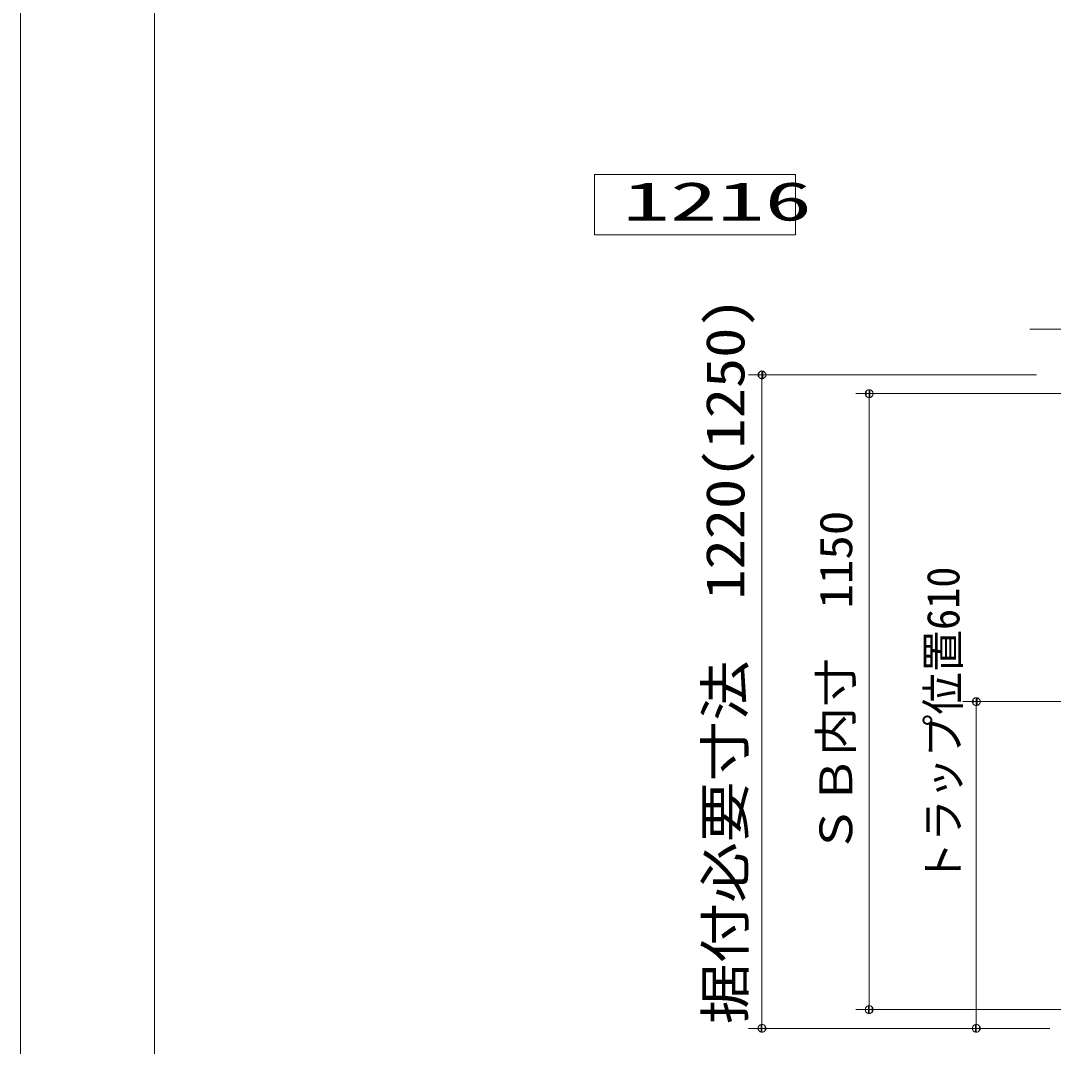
# Model space of a CAD drawing. Units: millimetres on the paper. Extents: x -305 to 305, y -152 to 152.
# Drawn here: x -301 to -223.9, y -76.6 to 0 of the extents above; entities that cross this region are included whole.
import ezdxf
from ezdxf.enums import TextEntityAlignment as Align

# ---------------------------------------------------------------- set-up
doc = ezdxf.new("R2010")
doc.units = ezdxf.units.MM
doc.linetypes.add('LONG_CHAIN', pattern=[21, 18, -1, 1, -1])
for name, color, linetype, lineweight in [('0-1_RV', 7, 'Continuous', 9), ('0-2_0', 7, 'Continuous', 9), ('0-4_図面枠', 3, 'Continuous', 9), ('0-5_DEFPOINTS', 7, 'Continuous', 9)]:
    doc.layers.add(name, color=color, linetype=linetype, lineweight=lineweight)
doc.styles.add('ＭＳ ゴシック', font='')
doc.styles.get('ＭＳ ゴシック').set_extended_font_data('MS Gothic')

# ---------------------------------------------------------------- blocks, each defined once
blk = doc.blocks.new('_DOTSMALL')
at = {"layer": '0-2_0'}
for p, q in [((0.0746, 0.1), (-0.0746, 0.1)), ((0.1223, -0.0248), (-0.1223, -0.0248))]:
    blk.add_line(p, q, dxfattribs=at)
for points in [[(0.125, 0), (0.124, 0.0157), (0.1211, 0.0311), (0.1162, 0.046), (0.1095, 0.0602), (0.1011, 0.0735), (0.0911, 0.0856), (0.0797, 0.0963), (0.067, 0.1055), (0.0532, 0.1131), (0.0386, 0.1189), (0.0234, 0.1228), (0.0078, 0.1248), (-0.0078, 0.1248), (-0.0234, 0.1228), (-0.0386, 0.1189), (-0.0532, 0.1131), (-0.067, 0.1055), (-0.0797, 0.0963), (-0.0911, 0.0856), (-0.1011, 0.0735), (-0.1095, 0.0602), (-0.1162, 0.046), (-0.1211, 0.0311), (-0.124, 0.0157), (-0.125, 0), (0, 0)], [(-0.125, 0), (-0.124, -0.0157), (-0.1211, -0.0311), (-0.1162, -0.046), (-0.1095, -0.0602), (-0.1011, -0.0735), (-0.0911, -0.0856), (-0.0797, -0.0963), (-0.067, -0.1055), (-0.0532, -0.1131), (-0.0386, -0.1189), (-0.0234, -0.1228), (-0.0078, -0.1248), (0.0078, -0.1248), (0.0234, -0.1228), (0.0386, -0.1189), (0.0532, -0.1131), (0.067, -0.1055), (0.0797, -0.0963), (0.0911, -0.0856), (0.1011, -0.0735), (0.1095, -0.0602), (0.1162, -0.046), (0.1211, -0.0311), (0.124, -0.0157), (0.125, 0), (0, 0)]]:
    blk.add_lwpolyline(points, close=True, dxfattribs=at)

msp = doc.modelspace()

# ---------------------------------------------------------------- linework, layer by layer
at = {"layer": '0-1_RV'}
for p, q in [((-258.175, -11.491), (-258.175, -15.987)), ((-258.175, -11.491), (-243.175, -11.491)), ((-243.175, -11.491), (-243.175, -15.987)), ((-258.175, -15.987), (-243.175, -15.987)), ((-225.173, -26.449), (-246.673, -26.449)), ((-245.673, -75.249), (-245.673, -26.449)), ((-216.773, -27.849), (-238.673, -27.849)), ((-237.673, -73.849), (-237.673, -27.849)), ((-188.293, -50.849), (-230.673, -50.849)), ((-229.673, -75.249), (-229.673, -50.849)), ((-216.773, -73.849), (-238.673, -73.849)), ((-224.173, -75.249), (-246.673, -75.249)), ((-224.173, -75.249), (-230.673, -75.249))]:
    msp.add_line(p, q, dxfattribs=at)
at = {"layer": '0-1_RV', "linetype": 'LONG_CHAIN'}
msp.add_line((-225.673, -23.049), (-144.073, -23.049), dxfattribs=at)
at = {"layer": '0-4_図面枠'}
msp.add_lwpolyline([(-291.017, -138.498), (108.983, -138.498), (108.983, 138.502), (-291.017, 138.502)], close=True, dxfattribs=at)
at = {"layer": '0-5_DEFPOINTS'}
msp.add_line((-301.017, -148.498), (-301.017, 148.502), dxfattribs=at)

# ---------------------------------------------------------------- block references
at = {"layer": '0-1_RV', "xscale": 2.32, "yscale": 2.32}
for p, rotation in [((-245.673, -26.449), 90), ((-237.673, -27.849), 90), ((-229.673, -50.849), 90), ((-237.673, -73.849), 270), ((-245.673, -75.249), 270), ((-229.673, -75.249), 270)]:
    msp.add_blockref('_DOTSMALL', p, dxfattribs=dict(at, rotation=rotation))

# ---------------------------------------------------------------- texts
at = {"layer": '0-1_RV', "style": 'ＭＳ ゴシック', "width": 1.8}
msp.add_text('1216', height=2.886, dxfattribs=at).set_placement((-256.075, -15.795), align=Align.BOTTOM_LEFT)
at = {"layer": '0-1_RV', "style": 'ＭＳ ゴシック'}
for s, height, width, p in [('据付必要寸法\u30001220(1250)', 2.886, 1.15, (-246.118, -74.928)), ('ＳＢ内寸\u30001150', 2.444, 1.1, (-238.203, -62.242)), ('トラップ位置610', 2.441, 0.95, (-230.203, -64.479))]:
    msp.add_text(s, height=height, rotation=90, dxfattribs=dict(at, width=width)).set_placement(p, align=Align.BOTTOM_LEFT)

doc.saveas('drawing.dxf')
